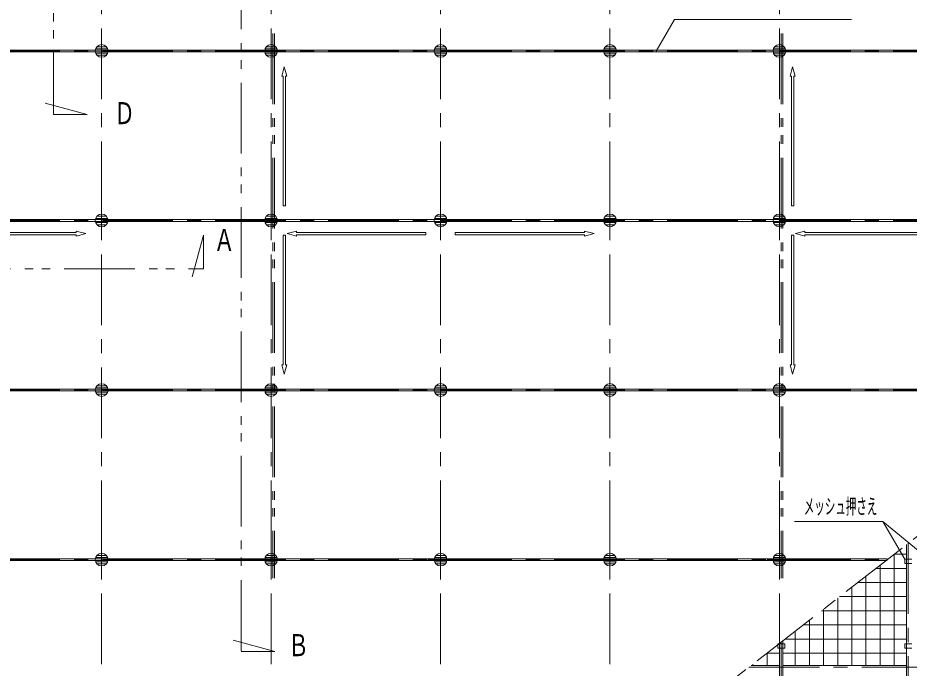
# Model space of a CAD drawing. Units: millimetres on the paper, enlarged 40 times, with parts at other scales. Extents: x -7707 to 7893, y -5335 to 5359.
# Drawn here: x -4579 to -2054, y 914 to 2755 of the extents above; entities that cross this region are included whole.
import ezdxf
from ezdxf.enums import TextEntityAlignment as Align

# ---------------------------------------------------------------- set-up
doc = ezdxf.new("R2010")
doc.units = ezdxf.units.MM
doc.header["$LTSCALE"] = 40
doc.linetypes.add('CHAIN1', pattern=[8, 5, -1, 1, -1])
doc.linetypes.add('DOUBLE_CHAIN1', pattern=[8.8, 5, -1, 0.6, -0.6, 0.6, -1])
for name, color, linetype, lineweight in [('A-0_中心線', 4, 'CHAIN1', 9), ('A-1_吊り材', 7, 'Continuous', 18), ('A-2_メイン・クロス', 3, 'Continuous', 18), ('A-4_ブレース・補強材', 4, 'DOUBLE_CHAIN1', 9), ('A-6_文字', 7, 'Continuous', 18), ('A-B_補強金具・金具・', 3, 'Continuous', 18), ('A-D_パネル', 4, 'Continuous', 9)]:
    doc.layers.add(name, color=color, linetype=linetype, lineweight=lineweight)
doc.styles.add('ＭＳ ゴシック', font='')
doc.styles.get('ＭＳ ゴシック').set_extended_font_data('MS Gothic')

msp = doc.modelspace()

# ---------------------------------------------------------------- linework, layer by layer
at = {"layer": 'A-0_中心線'}
for p, q in [((-4341.72, 4645.53), (-4341.72, -508.87)), ((-3861.72, 4645.53), (-3861.72, -135.62)), ((-3381.72, 4645.53), (-3381.72, 237.64)), ((-2901.72, 4645.53), (-2901.72, 610.89)), ((-2421.72, 4645.53), (-2421.72, 984.15)), ((-7219.83, 2661.56), (-306.13, 2661.56)), ((-7219.83, 2181.56), (-881.86, 2181.56)), ((-7219.83, 1701.56), (-1499.14, 1701.56)), ((-2056.72, 1267.98), (-2056.72, -946.56)), ((-7219.83, 1221.56), (-2116.41, 1221.56)), ((-2416.72, 988.04), (-2416.72, -946.56)), ((-2508.64, 916.56), (-321.16, 916.56))]:
    msp.add_line(p, q, dxfattribs=at)
at = {"layer": 'A-1_吊り材'}
for p, q in [((-4341.72, 2692.4), (-4341.72, 2629.57)), ((-3861.72, 2692.4), (-3861.72, 2629.57)), ((-3381.72, 2692.4), (-3381.72, 2629.57)), ((-2901.72, 2692.4), (-2901.72, 2629.57)), ((-2421.72, 2692.4), (-2421.72, 2629.57)), ((-4358.77, 2667.53), (-4324.75, 2667.53)), ((-4358.77, 2655.49), (-4324.75, 2655.49)), ((-4355.16, 2673.51), (-4328.36, 2673.51)), ((-3878.77, 2667.53), (-3844.75, 2667.53)), ((-3878.77, 2655.49), (-3844.75, 2655.49)), ((-3875.16, 2673.51), (-3848.36, 2673.51)), ((-3398.77, 2667.53), (-3364.75, 2667.53)), ((-3398.77, 2655.49), (-3364.75, 2655.49)), ((-3395.16, 2673.51), (-3368.36, 2673.51)), ((-2918.77, 2667.53), (-2884.75, 2667.53)), ((-2918.77, 2655.49), (-2884.75, 2655.49)), ((-2915.16, 2673.51), (-2888.36, 2673.51)), ((-2438.77, 2667.53), (-2404.75, 2667.53)), ((-2438.77, 2655.49), (-2404.75, 2655.49)), ((-2435.16, 2673.51), (-2408.36, 2673.51)), ((-4355.16, 2649.52), (-4328.62, 2649.52)), ((-3875.16, 2649.52), (-3848.62, 2649.52)), ((-3395.16, 2649.52), (-3368.62, 2649.52)), ((-2915.16, 2649.52), (-2888.62, 2649.52)), ((-2435.16, 2649.52), (-2408.62, 2649.52)), ((-4341.72, 2212.4), (-4341.72, 2149.57)), ((-3861.72, 2212.4), (-3861.72, 2149.57)), ((-3381.72, 2212.52), (-3381.72, 2149.69)), ((-2901.72, 2212.52), (-2901.72, 2149.69)), ((-2421.72, 2212.52), (-2421.72, 2149.69)), ((-4358.77, 2187.53), (-4324.75, 2187.53)), ((-4358.77, 2175.49), (-4324.75, 2175.49)), ((-4355.16, 2193.51), (-4328.36, 2193.51)), ((-3878.77, 2187.53), (-3844.75, 2187.53)), ((-3878.77, 2175.49), (-3844.75, 2175.49)), ((-3875.16, 2193.51), (-3848.36, 2193.51)), ((-3398.77, 2187.66), (-3364.75, 2187.66)), ((-3398.77, 2175.62), (-3364.75, 2175.62)), ((-3395.16, 2193.64), (-3368.36, 2193.64)), ((-2918.77, 2187.66), (-2884.75, 2187.66)), ((-2918.77, 2175.62), (-2884.75, 2175.62)), ((-2915.16, 2193.64), (-2888.36, 2193.64)), ((-2438.77, 2187.66), (-2404.75, 2187.66)), ((-2438.77, 2175.62), (-2404.75, 2175.62)), ((-2435.16, 2193.64), (-2408.36, 2193.64)), ((-4355.16, 2169.52), (-4328.62, 2169.52)), ((-3875.16, 2169.52), (-3848.62, 2169.52)), ((-3395.16, 2169.64), (-3368.62, 2169.64)), ((-2915.16, 2169.64), (-2888.62, 2169.64)), ((-2435.16, 2169.64), (-2408.62, 2169.64)), ((-4341.72, 1732.4), (-4341.72, 1669.57)), ((-3861.72, 1732.4), (-3861.72, 1669.57)), ((-3381.72, 1732.52), (-3381.72, 1669.69)), ((-2901.72, 1732.52), (-2901.72, 1669.69)), ((-2421.72, 1732.52), (-2421.72, 1669.69)), ((-4358.77, 1707.53), (-4324.75, 1707.53)), ((-4358.77, 1695.49), (-4324.75, 1695.49)), ((-4355.16, 1713.51), (-4328.36, 1713.51)), ((-3878.77, 1707.53), (-3844.75, 1707.53)), ((-3878.77, 1695.49), (-3844.75, 1695.49)), ((-3875.16, 1713.51), (-3848.36, 1713.51)), ((-3398.77, 1707.66), (-3364.75, 1707.66)), ((-3398.77, 1695.62), (-3364.75, 1695.62)), ((-3395.16, 1713.64), (-3368.36, 1713.64)), ((-2918.77, 1707.66), (-2884.75, 1707.66)), ((-2918.77, 1695.62), (-2884.75, 1695.62)), ((-2915.16, 1713.64), (-2888.36, 1713.64)), ((-2438.77, 1707.66), (-2404.75, 1707.66)), ((-2438.77, 1695.62), (-2404.75, 1695.62)), ((-2435.16, 1713.64), (-2408.36, 1713.64)), ((-4355.16, 1689.52), (-4328.62, 1689.52)), ((-3875.16, 1689.52), (-3848.62, 1689.52)), ((-3395.16, 1689.64), (-3368.62, 1689.64)), ((-2915.16, 1689.64), (-2888.62, 1689.64)), ((-2435.16, 1689.64), (-2408.62, 1689.64)), ((-4341.72, 1252.4), (-4341.72, 1189.57)), ((-3861.72, 1252.4), (-3861.72, 1189.57)), ((-3381.72, 1252.4), (-3381.72, 1189.57)), ((-2901.72, 1252.4), (-2901.72, 1189.57)), ((-2421.72, 1252.4), (-2421.72, 1189.57)), ((-4358.77, 1227.53), (-4324.75, 1227.53)), ((-4358.77, 1215.49), (-4324.75, 1215.49)), ((-4355.16, 1233.51), (-4328.36, 1233.51)), ((-3878.77, 1227.53), (-3844.75, 1227.53)), ((-3878.77, 1215.49), (-3844.75, 1215.49)), ((-3875.16, 1233.51), (-3848.36, 1233.51)), ((-3416.43, 1221.56), (-3344.45, 1221.56)), ((-3398.77, 1227.53), (-3364.75, 1227.53)), ((-3398.77, 1215.49), (-3364.75, 1215.49)), ((-3395.16, 1233.51), (-3368.36, 1233.51)), ((-2936.43, 1221.56), (-2864.45, 1221.56)), ((-2918.77, 1227.53), (-2884.75, 1227.53)), ((-2918.77, 1215.49), (-2884.75, 1215.49)), ((-2915.16, 1233.51), (-2888.36, 1233.51)), ((-2456.43, 1221.56), (-2384.45, 1221.56)), ((-2438.77, 1227.53), (-2404.75, 1227.53)), ((-2438.77, 1215.49), (-2404.75, 1215.49)), ((-2435.16, 1233.51), (-2408.36, 1233.51)), ((-4355.16, 1209.52), (-4328.62, 1209.52)), ((-3875.16, 1209.52), (-3848.62, 1209.52)), ((-3395.16, 1209.52), (-3368.62, 1209.52)), ((-2915.16, 1209.52), (-2888.62, 1209.52)), ((-2435.16, 1209.52), (-2408.62, 1209.52))]:
    msp.add_line(p, q, dxfattribs=at)
for centre in [(-4341.72, 2661.56), (-3861.72, 2661.56), (-3381.72, 2661.56), (-2901.72, 2661.56), (-2421.72, 2661.56), (-4341.72, 2181.56), (-3861.72, 2181.56), (-3381.72, 2181.68), (-2901.72, 2181.68), (-2421.72, 2181.68), (-4341.72, 1701.56), (-3861.72, 1701.56), (-3381.72, 1701.68), (-2901.72, 1701.68), (-2421.72, 1701.68), (-4341.72, 1221.56), (-3861.72, 1221.56), (-3381.72, 1221.56), (-2901.72, 1221.56), (-2421.72, 1221.56)]:
    msp.add_circle(centre, 18, dxfattribs=at)
at = {"layer": 'A-2_メイン・クロス'}
for p, q in [((-6785.41, 2663.96), (-306.13, 2663.96)), ((-6785.41, 2659.16), (-306.13, 2659.16)), ((-6785.41, 2183.96), (-881.86, 2183.96)), ((-6785.41, 2179.16), (-881.86, 2179.16)), ((-6785.41, 1703.96), (-1496.05, 1703.96)), ((-6785.41, 1699.16), (-1502.22, 1699.16)), ((-2061.72, 1264.09), (-2061.72, -946.56)), ((-6785.41, 1223.96), (-2116.41, 1223.96)), ((-6785.41, 1219.16), (-2116.41, 1219.16)), ((-2411.72, 991.92), (-2411.72, -946.56)), ((-2421.72, 984.15), (-2421.72, -946.56)), ((-2502.21, 921.56), (-2421.72, 921.56)), ((-2411.72, 921.56), (-2061.72, 921.56))]:
    msp.add_line(p, q, dxfattribs=at)
at = {"layer": 'A-4_ブレース・補強材'}
for p, q in [((-3856.92, 2711.01), (-3856.92, 1168.95)), ((-3852.12, 2711.01), (-3852.12, 1168.95)), ((-2416.92, 2711.01), (-2416.92, 1168.95)), ((-2412.12, 2711.01), (-2412.12, 1168.95))]:
    msp.add_line(p, q, dxfattribs=at)
at = {"layer": 'A-6_文字', "linetype": 'DOUBLE_CHAIN1'}
for p, q in [((-4478.59, 4416.83), (-4478.59, 2481.92)), ((-3946.8, 3275.38), (-3946.8, 961.68)), ((-5855.6, 2044.54), (-4053.52, 2044.54))]:
    msp.add_line(p, q, dxfattribs=at)
at = {"layer": 'A-6_文字'}
for p, q in [((-2718.9, 2751), (-2771.06, 2660.66)), ((-2718.9, 2751), (-2217.67, 2751)), ((-3827.72, 2222.83), (-3821.25, 2222.83)), ((-2387.72, 2222.83), (-2381.25, 2222.83)), ((-3422.99, 2147.68), (-3422.99, 2141.22)), ((-3340.44, 2147.68), (-3340.44, 2141.22)), ((-3827.72, 2140.29), (-3821.25, 2140.29)), ((-2387.72, 2140.29), (-2381.25, 2140.29)), ((-2128.5, 1329.57), (-2379.22, 1329.57))]:
    msp.add_line(p, q, dxfattribs=at)
at = {"layer": 'A-6_文字', "color": 4, "linetype": 'CHAIN1', "lineweight": 9}
msp.add_line((-306.13, 2629.25), (-4912.31, -952.57), dxfattribs=at)
at = {"layer": 'A-6_文字'}
for points in [[(-3824.48, 2616.47), (-3831.63, 2589.78), (-3827.72, 2589.78), (-3827.72, 2222.83)], [(-3824.48, 2616.47), (-3817.33, 2589.78), (-3821.25, 2589.78), (-3821.25, 2222.83)], [(-2384.48, 2616.47), (-2391.63, 2589.78), (-2387.72, 2589.78), (-2387.72, 2222.83)], [(-2384.48, 2616.47), (-2377.33, 2589.78), (-2381.25, 2589.78), (-2381.25, 2222.83)], [(-4478.59, 2481.92), (-4383.03, 2481.92), (-4501.43, 2513.64)], [(-4386.81, 2144.33), (-4413.49, 2151.48), (-4413.49, 2147.56), (-4780.44, 2147.56)], [(-3816.62, 2144.45), (-3789.94, 2151.6), (-3789.94, 2147.68), (-3422.99, 2147.68)], [(-2946.81, 2144.45), (-2973.49, 2151.6), (-2973.49, 2147.68), (-3340.44, 2147.68)], [(-2376.62, 2144.45), (-2349.94, 2151.6), (-2349.94, 2147.68), (-1982.99, 2147.68)], [(-4386.81, 2144.33), (-4413.49, 2137.17), (-4413.49, 2141.09), (-4780.44, 2141.09)], [(-4053.52, 2044.54), (-4053.52, 2140.09), (-4085.25, 2021.69)], [(-3824.48, 1746.65), (-3831.63, 1773.34), (-3827.72, 1773.34), (-3827.72, 2140.29)], [(-3824.48, 1746.65), (-3817.33, 1773.34), (-3821.25, 1773.34), (-3821.25, 2140.29)], [(-3816.62, 2144.45), (-3789.94, 2137.3), (-3789.94, 2141.22), (-3422.99, 2141.22)], [(-2946.81, 2144.45), (-2973.49, 2137.3), (-2973.49, 2141.22), (-3340.44, 2141.22)], [(-2384.48, 1746.65), (-2391.63, 1773.34), (-2387.72, 1773.34), (-2387.72, 2140.29)], [(-2384.48, 1746.65), (-2377.33, 1773.34), (-2381.25, 1773.34), (-2381.25, 2140.29)], [(-2376.62, 2144.45), (-2349.94, 2137.3), (-2349.94, 2141.22), (-1982.99, 2141.22)], [(-2066.72, 1222.56), (-2128.5, 1329.57), (-1706.72, 982.56)], [(-3946.8, 961.68), (-3851.24, 961.68), (-3969.64, 993.41)]]:
    msp.add_lwpolyline(points, dxfattribs=at)
at = {"layer": 'A-B_補強金具・金具・'}
for p, q in [((-2066.72, 1222.56), (-2046.72, 1222.56)), ((-2066.72, 1222.56), (-2066.72, 1210.56)), ((-2066.72, 1210.56), (-2046.72, 1210.56)), ((-2426.72, 982.56), (-2406.72, 982.56)), ((-2426.72, 982.56), (-2426.72, 970.56)), ((-2426.72, 970.56), (-2406.72, 970.56)), ((-2406.72, 982.56), (-2406.72, 970.56)), ((-2066.72, 982.56), (-2046.72, 982.56)), ((-2066.72, 982.56), (-2066.72, 970.56)), ((-2066.72, 970.56), (-2046.72, 970.56))]:
    msp.add_line(p, q, dxfattribs=at)
at = {"layer": 'A-D_パネル'}
for p, q in [((-2097.12, 1236.56), (-2061.72, 1236.56)), ((-2096.72, 1236.87), (-2096.72, 921.56)), ((-2148.56, 1196.56), (-2061.72, 1196.56)), ((-2136.72, 1205.77), (-2136.72, 921.56)), ((-2176.72, 1174.66), (-2176.72, 921.56)), ((-2216.72, 1143.56), (-2216.72, 921.56)), ((-2200, 1156.56), (-2061.72, 1156.56)), ((-2256.72, 1112.45), (-2256.72, 921.56)), ((-2251.44, 1116.56), (-2061.72, 1116.56)), ((-2302.88, 1076.56), (-2061.72, 1076.56)), ((-2296.72, 1081.35), (-2296.72, 921.56)), ((-2354.32, 1036.56), (-2061.72, 1036.56)), ((-2336.72, 1050.24), (-2336.72, 921.56)), ((-2376.72, 1019.14), (-2376.72, 921.56)), ((-2405.76, 996.56), (-2061.72, 996.56)), ((-2457.2, 956.56), (-2421.72, 956.56)), ((-2456.72, 956.93), (-2456.72, 921.56)), ((-2411.72, 956.56), (-2061.72, 956.56)), ((-2496.72, 925.83), (-2496.72, 921.56))]:
    msp.add_line(p, q, dxfattribs=at)

# ---------------------------------------------------------------- texts
at = {"layer": 'A-6_文字', "style": 'ＭＳ ゴシック'}
for s, height, width, p in [('Ｄ', 62.32, 0.7, (-4306.87, 2435.57)), ('Ａ', 62.32, 0.7, (-4024.11, 2076.71)), ('メッシュ押さえ', 43.62, 0.5, (-2352.59, 1337.28)), ('Ｂ', 62.32, 0.7, (-3814.04, 929.28))]:
    msp.add_text(s, height=height, dxfattribs=dict(at, width=width)).set_placement(p, align=Align.BOTTOM_LEFT)

doc.saveas('drawing.dxf')
